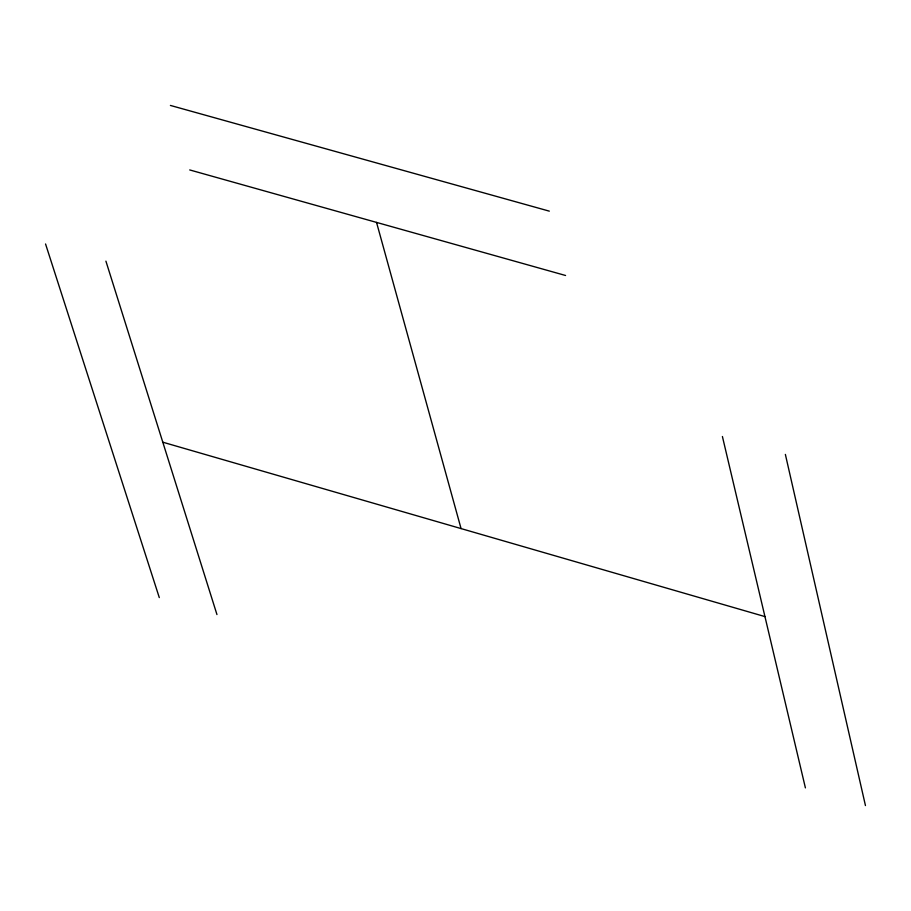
<?xml version="1.0" encoding="UTF-8"?>
<svg xmlns="http://www.w3.org/2000/svg" width="911" height="911" viewBox="0 0 911 911"><rect width="100%" height="100%" fill="white"/><g stroke="black" fill="none" stroke-linecap="round" stroke-linejoin="round"><path stroke-width="1.37" d="M170.414 105.437L549.322 211.147M189.716 169.936L565.56 275.486M162.796 442.199L764.944 616.588M45.55 243.977L159.288 597.582M105.915 261.15L216.955 614.561M376.539 222.409L461.057 528.574M722.412 436.506L805.404 787.878M785.373 454.418L865.45 805.563"/></g></svg>
